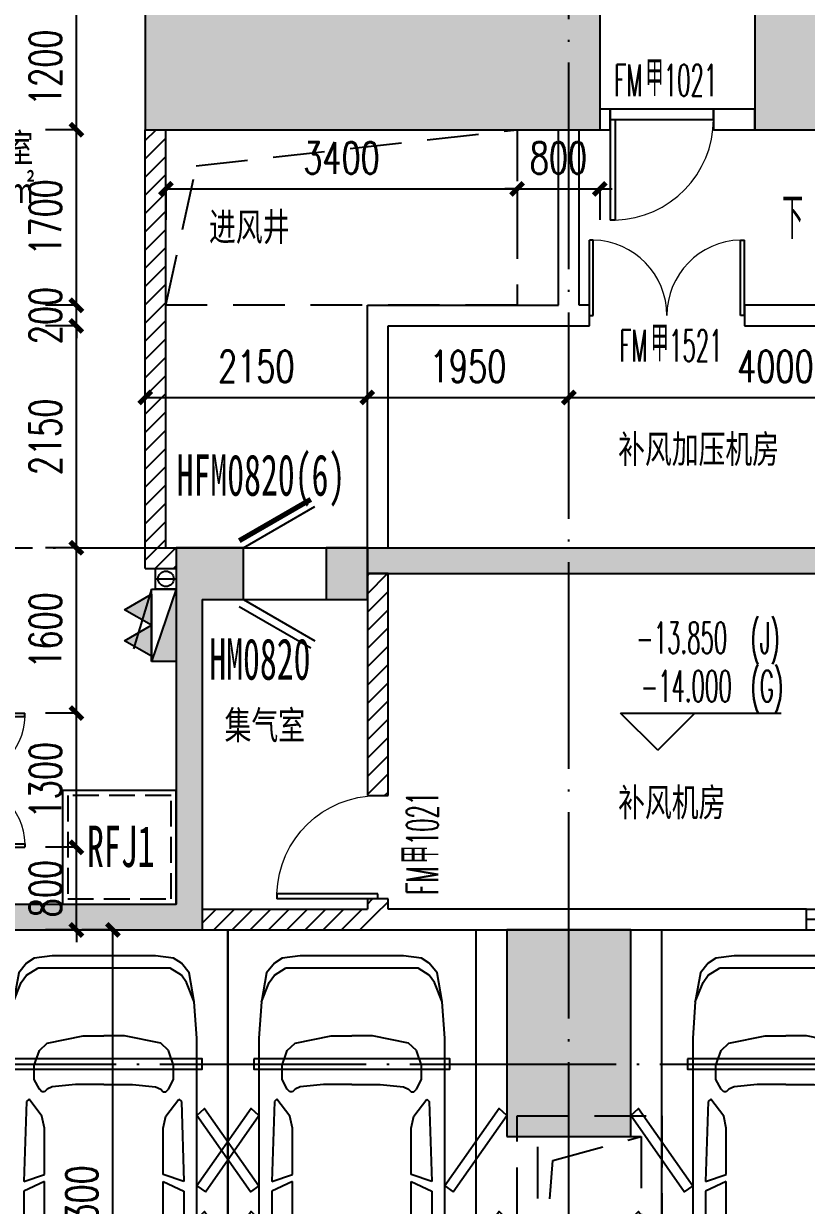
# Model space of a CAD drawing. Header units: millimetres. Extents: x 12325263 to 13848842, y -1463133 to 573208.
# Drawn here: x 12566120 to 12573697, y -1387255 to -1375810 of the extents above; entities that cross this region are included whole.
import ezdxf

# ---------------------------------------------------------------- set-up
doc = ezdxf.new("R2010")
doc.units = ezdxf.units.MM
doc.header["$LTSCALE"] = 1000
for name, pattern in [('ACAD_ISO02W100', [15, 12, -3]), ('DASH', [0.35, 0.25, -0.1]), ('DASHED2', [0.375, 0.25, -0.125]), ('DOTE', [2.42, 2, -0.2, 0.02, -0.2]), ('地下室负三层平面图$0$-3F平面$0$$AUDIT_BAD_LTYPE2', [0])]:
    doc.linetypes.add(name, pattern=pattern)
for name, color, linetype in [('#s-灭火器', 20, 'Continuous'), ('A-ANNO-DIMS', 83, 'Continuous'), ('A-ANNO-ELEV', 3, 'Continuous'), ('A-ANNO-TEXT', 7, 'Continuous'), ('A-AXIS', 16, 'DOTE'), ('A-COLS', 6, 'Continuous'), ('A-WALL', 5, 'Continuous'), ('A-WALL-PATT', 8, 'Continuous'), ('A_WALL(防火墙)', 151, 'Continuous'), ('DOOR_FIRE', 1, 'Continuous'), ('DOOR_FIRE_TEXT', 7, 'Continuous'), ('EQUIP_消火栓', 7, 'Continuous'), ('PUB_DIM', 83, 'Continuous'), ('PUB_HATCH', 8, 'Continuous'), ('PUB_TEXT', 7, 'Continuous'), ('VPIPE-消防中', 3, 'Continuous'), ('人防墙', 6, 'Continuous'), ('人防门', 60, 'Continuous'), ('人防门编号', 73, 'Continuous'), ('人防集水井', 62, 'Continuous'), ('商业酒店共享车位', 53, 'Continuous'), ('投影线', 6, 'ACAD_ISO02W100'), ('水条件', 1, 'Continuous')]:
    doc.layers.add(name, color=color, linetype=linetype)
doc.styles.add('_TCH_DIM', font='SIMPLEX.shx', dxfattribs={"width": 0.7, "bigfont": 'GBCBIG.shx'})
doc.styles.add('_TCH_DIM_T3', font='SIMPLEX.shx', dxfattribs={"width": 0.705882, "bigfont": 'GBCBIG.shx'})
doc.styles.add('_TCH_WINDOW', font='SIMPLEX', dxfattribs={"width": 0.7, "height": 3.5, "bigfont": 'GBCBIG'})
doc.styles.add('TITXV', font='', dxfattribs={"width": 0.7})
doc.styles.add('标注宋体', font='', dxfattribs={"width": 0.6})
doc.styles.get('TITXV').set_extended_font_data('SimSun')
doc.styles.get('标注宋体').set_extended_font_data('NSimSun')
doc.dimstyles.new('_TCH_ARCH&&120', dxfattribs={"dimtxt": 306, "dimasz": 120, "dimexe": 300, "dimexo": 360, "dimgap": 147, "dimtad": 1, "dimdec": 0, "dimzin": 0, "dimdsep": 46, "dimtxsty": '_TCH_DIM_T3', "dimblk": 'ARCHTICK', "dimcen": 0.09, "dimclrt": 7, "dimazin": 2, "dimtfac": 1, "dimtdec": 0, "dimtix": 1, "dimtmove": 2, "dimatfit": 3, "dimfxl": 1, "dimfxlon": 1, "dimtolj": 1, "dimtzin": 0, "dimarcsym": 0})
pattern_1 = [(45, (0, 89.76), (-88.388383, 88.388383), [])]

# ---------------------------------------------------------------- blocks, each defined once
blk = doc.blocks.new('asdgafgfadagagfdhdagdgfasdgagRFJ1')
at = {"layer": '人防集水井'}
blk.add_lwpolyline([(-50, -1050), (1050, -1050), (1050, 50), (-50, 50)], close=True, dxfattribs=at)
at = {"layer": '人防集水井', "linetype": 'DASH'}
blk.add_lwpolyline([(0, -1000), (1000, -1000), (1000, 0), (0, 0)], close=True, dxfattribs=at)
at = {"layer": '人防集水井', "style": '标注宋体', "width": 0.6}
blk.add_text('RFJ1', height=400, dxfattribs=at).set_placement((186, -691))
blk = doc.blocks.new('asdgafgfadagagfdhdagdgfasdgagasdgdfgdsfh人防$DorLib2D$00000197')
at = {"color": 0}
for p, q in [((-0.5, 0.313), (0.366, 0.813)), ((-0.55, -0.399), (0.316, -0.899)), ((-0.5, -0.313), (0.366, -0.813))]:
    blk.add_line(p, q, dxfattribs=at)
at = {"color": 0, "const_width": 0.0625}
blk.add_lwpolyline([(-0.55, 0.399), (0.316, 0.899)], dxfattribs=at)
blk = doc.blocks.new('asdgafgf20230228-rf3')
at = {"layer": 'PUB_HATCH'}
for points in [[(24870, -21050), (25270, -21050), (25270, -20550), (24620, -20550)], [(24870, -21050), (24620, -20550), (24620, -24000), (24870, -24250)], [(26470, -20550), (26070, -20550), (26070, -21050), (26470, -21050)], [(26470, -20800), (34420, -20800), (34670, -20550), (26470, -20550)], [(19310, -24070), (19270, -24250), (24870, -24250), (24620, -24000), (19470, -24000)]]:
    blk.add_hatch(color=256, dxfattribs=at).paths.add_polyline_path(points)
at = {"layer": '人防墙'}
for p, q in [((25270, -20550), (24620, -20550)), ((24620, -20550), (24620, -24000)), ((25270, -21050), (25270, -20550)), ((26470, -20550), (26070, -20550)), ((26070, -20550), (26070, -21050)), ((26470, -21050), (26470, -20550)), ((26470, -20550), (34670, -20550)), ((26470, -20550), (26470, -20800)), ((26470, -20800), (34420, -20800)), ((24870, -21050), (25270, -21050)), ((24870, -21050), (24870, -24250)), ((26070, -21050), (26470, -21050)), ((19470, -24000), (24620, -24000)), ((19270, -24250), (24870, -24250))]:
    blk.add_line(p, q, dxfattribs=at)
at = {"layer": '人防门'}
for p, q in [((25270, -20550), (26070, -20550)), ((25270, -21050), (26070, -21050))]:
    blk.add_line(p, q, dxfattribs=at)
at = {"layer": '人防门', "xscale": 800, "yscale": 800, "zscale": 500, "rotation": 359.9999999542822}
blk.add_blockref('asdgafgfadagagfdhdagdgfasdgagasdgdfgdsfh人防$DorLib2D$00000197', (25670, -20800), dxfattribs=at)
at = {"layer": '人防集水井', "linetype": 'DASH', "rotation": 359.9995189825989}
blk.add_blockref('asdgafgfadagagfdhdagdgfasdgagRFJ1', (23570, -22950), dxfattribs=at)
at = {"layer": '人防门编号', "style": '标注宋体', "width": 0.6}
for s, p in [('HFM0820(6)', (24624, -20045)), ('HM0820', (24940, -21827))]:
    blk.add_text(s, height=400, dxfattribs=at).set_placement(p)
blk = doc.blocks.new('_FZH')
blk.add_lwpolyline([(-0.5, -0.5), (0.5, -0.5), (0.5, 0.5), (-0.5, 0.5)], close=True)
at = {"layer": 'PUB_HATCH'}
blk.add_solid([(-0.5, -0.5), (0.5, -0.5), (-0.5, 0.5), (0.5, 0.5)], dxfattribs=at)
blk = doc.blocks.new('asdgadfg')
at = {"layer": 'A-WALL-PATT'}
for points in [[(-37000, 14000), (-37000, 9050), (-35800, 10250), (-35800, 14000)], [(-33000, 12600), (-33000, 10250), (-32600, 9050), (-32600, 12600)], [(-35800, 10250), (-37000, 9050), (-32600, 9050), (-33000, 10250)], [(-31100, 9050), (-28900, 9050), (-30100, 10250), (-31100, 10250)]]:
    blk.add_hatch(color=256, dxfattribs=at).paths.add_polyline_path(points)
at = {"layer": 'A-WALL'}
for p, q in [((-37000, 14000), (-37000, 9050)), ((-32600, 12600), (-32600, 9050)), ((-31100, 10250), (-31100, 9050)), ((-37000, 9050), (-32600, 9050)), ((-31100, 9050), (-28900, 9050))]:
    blk.add_line(p, q, dxfattribs=at)
at = {"layer": 'A-COLS', "xscale": 1200, "yscale": 2000, "zscale": 2000}
blk.add_blockref('_FZH', (-32900, 300), dxfattribs=at)
blk = doc.blocks.new('asdfsfsdf')
at = {"color": 253, "linetype": '地下室负三层平面图$0$-3F平面$0$$AUDIT_BAD_LTYPE2', "transparency": 33554559, "extrusion": (0.000447791, 3.52996e-16, 1)}
for p, q in [((-169, -110, 0), (-500, -141, 0)), ((169, -110, 0), (-169, -110, 0)), ((169, -110, 0), (500, -141, 0)), ((-725, -212, 0), (-825, -329, 0)), ((-500, -141, 0), (-725, -212, 0)), ((500, -141, 0), (725, -212, 0)), ((725, -212, 0), (825, -329, 0)), ((-825, -329, 0), (-875, -447, 0)), ((-350, -259, 0), (-575, -1318, 0)), ((350, -259, 0), (575, -1318, 0)), ((825, -329, 0), (875, -447, 0)), ((-275, -1365, 0), (-575, -1412, 0)), ((0, -1341), (-275, -1365, 0)), ((0, -1341), (275, -1365, 0)), ((275, -1365, 0), (575, -1412, 0)), ((-675, -1459, 0), (-750, -1553, 0)), ((-575, -1412, 0), (-675, -1459, 0)), ((575, -1412, 0), (675, -1459, 0)), ((675, -1459, 0), (750, -1553, 0)), ((-750, -1553, 0), (-525, -1953, 0)), ((750, -1553, 0), (525, -1953, 0)), ((-775, -2518, 0), (-775, -1671, 0)), ((-775, -1671, 0), (-575, -2024, 0)), ((775, -1671, 0), (575, -2024, 0)), ((775, -2518, 0), (775, -1671, 0)), ((-525, -1953, 0), (-425, -1906, 0)), ((-425, -1906, 0), (-275, -1882, 0)), ((-275, -1882, 0), (0, -1859)), ((275, -1882, 0), (0, -1859)), ((425, -1906, 0), (275, -1882, 0)), ((525, -1953, 0), (425, -1906, 0)), ((-575, -2024, 0), (-575, -2612, 0)), ((575, -2024, 0), (575, -2612, 0)), ((-575, -2612, 0), (-775, -2518, 0)), ((575, -2612, 0), (775, -2518, 0)), ((-775, -2612, 0), (-575, -2682, 0)), ((-750, -3388, 0), (-775, -2612, 0)), ((775, -2612, 0), (575, -2682, 0)), ((750, -3388, 0), (775, -2612, 0)), ((-575, -2682, 0), (-575, -3129, 0)), ((575, -2682, 0), (575, -3129, 0)), ((-575, -3129, 0), (-600, -3247, 0)), ((575, -3129, 0), (600, -3247, 0)), ((-600, -3247, 0), (-725, -3412, 0)), ((600, -3247, 0), (725, -3412, 0)), ((-725, -3412, 0), (-750, -3388, 0)), ((725, -3412, 0), (750, -3388, 0)), ((-625, -3506, 0), (-675, -3600, 0)), ((-600, -3482, 0), (-625, -3506, 0)), ((-575, -3482, 0), (-600, -3482, 0)), ((-550, -3506, 0), (-575, -3482, 0)), ((-500, -3529, 0), (-550, -3506, 0)), ((-275, -3553, 0), (-500, -3529, 0)), ((275, -3553, 0), (500, -3529, 0)), ((500, -3529, 0), (550, -3506, 0)), ((550, -3506, 0), (575, -3482, 0)), ((575, -3482, 0), (600, -3482, 0)), ((600, -3482, 0), (625, -3506, 0)), ((625, -3506, 0), (675, -3600, 0)), ((-675, -3600, 0), (-675, -3741, 0)), ((0, -3553), (-275, -3553, 0)), ((0, -3553), (275, -3553, 0)), ((675, -3600, 0), (675, -3741, 0)), ((-675, -3741, 0), (-625, -3882, 0)), ((675, -3741, 0), (625, -3882, 0)), ((-625, -3882, 0), (-550, -3953, 0)), ((625, -3882, 0), (550, -3953, 0)), ((-550, -3953, 0), (-200, -4024, 0)), ((550, -3953, 0), (200, -4024, 0)), ((-200, -4024, 0), (0, -4024)), ((200, -4024, 0), (0, -4024)), ((-875, -4353, 0), (-800, -4541, 0)), ((875, -4353, 0), (800, -4541, 0)), ((-800, -4541, 0), (-750, -4612, 0)), ((800, -4541, 0), (750, -4612, 0)), ((-750, -4612, 0), (-641, -4680, 0)), ((641, -4680, 0), (-641, -4680, 0)), ((750, -4612, 0), (641, -4680, 0))]:
    blk.add_line(p, q, dxfattribs=at)
for points in [[(-475, -24), (-150, 0), (150, 0), (475, -24), (725, -94), (800, -141), (875, -259), (900, -824), (900, -4000), (875, -4353), (825, -4635), (750, -4729), (675, -4776), (500, -4800), (-500, -4800), (-675, -4776), (-750, -4729), (-825, -4635), (-875, -4353), (-900, -4000), (-900, -824), (-875, -259), (-800, -141), (-725, -94)], [(-982, -1513), (-1500, -2253), (-1425, -2321), (-900, -1571)]]:
    blk.add_lwpolyline(points, close=True, dxfattribs=at)
at = {"color": 253, "linetype": '地下室负三层平面图$0$-3F平面$0$$AUDIT_BAD_LTYPE2', "transparency": 33554559, "extrusion": (0.000447791, 3.52996e-16, 1), "elevation": 0}
for points in [[(982, -1513), (1500, -2253), (1425, -2321), (900, -1571)], [(-900, -2571), (-982, -2513), (-1500, -3253), (-1425, -3321)], [(982, -2513), (1500, -3253), (1425, -3321), (900, -2571)]]:
    blk.add_lwpolyline(points, close=True, dxfattribs=at)
blk = doc.blocks.new('A$C06465456')
for points in [[(0, 5300), (2400, 5300), (2400, 0), (0, 0)], [(250, 4050), (250, 3950), (2150, 3950), (2150, 4050)]]:
    blk.add_lwpolyline(points, close=True)
at = {"xscale": -1, "rotation": 180}
blk.add_blockref('asdfsfsdf', (1200, 250), dxfattribs=at)
blk = doc.blocks.new('管位')
at = {"layer": '水条件'}
blk.add_line((12573126, 675360), (12573126, 675160), dxfattribs=at)
blk.add_lwpolyline([(12573026, 675360), (12573226, 675360), (12573226, 675160), (12573026, 675160)], close=True, dxfattribs=at)
blk = doc.blocks.new('灭火器')
at = {"layer": '#s-灭火器', "ltscale": 1000}
for points in [[(292444, 59707), (292144, 59707), (292294, 59447)], [(292744, 59707), (292444, 59707), (292594, 59447)]]:
    blk.add_hatch(color=256, dxfattribs=at).paths.add_polyline_path(points)
for points in [[(292294, 59447), (292444, 59707), (292144, 59707)], [(292594, 59447), (292744, 59707), (292444, 59707)]]:
    blk.add_lwpolyline(points, close=True, dxfattribs=at)
blk = doc.blocks.new('$TWTSYS$00000508')
for p, q in [((-0.5, 0.5), (0.324, 1.224)), ((-0.5, 0.5), (-0.5, -0.5)), ((-0.5, -0.5), (0.5, 0.5)), ((0.5, 0.5), (-0.5, 0.5)), ((0.5, -0.5), (0.5, 0.5)), ((-0.5, -0.5), (0.5, -0.5))]:
    blk.add_line(p, q)
blk.add_solid([(0.5, -0.5), (0.5, 0.5), (-0.5, -0.5)])
blk = doc.blocks.new('消火栓')
at = {"layer": '#s-灭火器', "rotation": 180.0000000000001}
blk.add_blockref('灭火器', (12864422, 734932), dxfattribs=at)
at = {"layer": 'EQUIP_消火栓', "xscale": 700, "yscale": 240, "zscale": 700}
blk.add_blockref('$TWTSYS$00000508', (12571978, 675105), dxfattribs=at)
blk = doc.blocks.new('asdfsadfasdfsa')
at = {"layer": 'VPIPE-消防中'}
blk.add_circle((9300, -25750), 75, dxfattribs=at)
at = {"xscale": -1, "rotation": 90}
blk.add_blockref('消火栓', (684385, 12545778), dxfattribs=at)
at = {"layer": '水条件', "rotation": 90}
blk.add_blockref('管位', (684560, -12598876), dxfattribs=at)
blk = doc.blocks.new('agadgsgh')
at = {"layer": '投影线', "linetype": 'DASHED2', "ltscale": 2}
for points in [[(-3400, -84100), (-2000, -84100), (-2000, -86600), (-3400, -86600)], [(-3200, -84300), (-2200, -84300), (-2200, -86400), (-3200, -86400)]]:
    blk.add_lwpolyline(points, close=True, dxfattribs=at)
blk.add_lwpolyline([(-3200, -86400), (-3053, -84533), (-2200, -84300)], dxfattribs=at)
blk = doc.blocks.new('qlzw')
at = {"layer": 'A-AXIS'}
for p, q in [((12437966.8, 979489.8), (12437966.8, 1082089.8)), ((12411416.8, 1000989.8), (12486866.8, 1000989.8)), ((12404966.8, 995989.8), (12486866.8, 995989.8))]:
    blk.add_line(p, q, dxfattribs=at)
blk = doc.blocks.new('_ArchTick')
at = {"color": 0, "linetype": 'ByBlock', "const_width": 0.4}
blk.add_lwpolyline([(-0.5, -0.5), (0.5, 0.5)], dxfattribs=at)
blk = doc.blocks.new('*D3301')
at = {"layer": 'A-ANNO-DIMS', "color": 0, "lineweight": -2, "transparency": 16777216}
for p, q in [((12567497, -1377409), (12567497, -1377710)), ((12567497, -1377410), (12570897, -1377410)), ((12570897, -1377409), (12570897, -1377710))]:
    blk.add_line(p, q, dxfattribs=at)
at = {"layer": 'Defpoints', "color": 0, "transparency": 16777216}
for p in [(12567497, -1376837), (12570897, -1376837), (12570897, -1377410)]:
    blk.add_point(p, dxfattribs=at)
at = {"layer": 'A-ANNO-DIMS', "color": 0, "lineweight": -2, "transparency": 16777216, "xscale": 120, "yscale": 120, "zscale": 120, "rotation": 180}
blk.add_blockref('_ArchTick', (12567497, -1377410), dxfattribs=at)
at = {"layer": 'A-ANNO-DIMS', "color": 0, "lineweight": -2, "transparency": 16777216, "xscale": 120, "yscale": 120, "zscale": 120}
blk.add_blockref('_ArchTick', (12570897, -1377410), dxfattribs=at)
at = {"layer": 'A-ANNO-DIMS', "color": 7, "transparency": 16777216, "insert": (12569197, -1377110), "char_height": 306, "attachment_point": 5, "style": '_TCH_DIM_T3'}
blk.add_mtext('\\A1;3400', dxfattribs=at)
blk = doc.blocks.new('*D3302')
at = {"layer": 'A-ANNO-DIMS', "color": 0, "lineweight": -2, "transparency": 16777216}
for p, q in [((12570897, -1377410), (12570777, -1377410)), ((12570897, -1377409), (12570897, -1377710)), ((12570897, -1377410), (12571697, -1377410)), ((12571697, -1377409), (12571697, -1377710)), ((12571697, -1377410), (12571817, -1377410))]:
    blk.add_line(p, q, dxfattribs=at)
at = {"layer": 'Defpoints', "color": 0, "transparency": 16777216}
for p in [(12570897, -1376837), (12571697, -1376837), (12571697, -1377410)]:
    blk.add_point(p, dxfattribs=at)
at = {"layer": 'A-ANNO-DIMS', "color": 0, "lineweight": -2, "transparency": 16777216, "xscale": 120, "yscale": 120, "zscale": 120}
blk.add_blockref('_ArchTick', (12570897, -1377410), dxfattribs=at)
at = {"layer": 'A-ANNO-DIMS', "color": 0, "lineweight": -2, "transparency": 16777216, "xscale": 120, "yscale": 120, "zscale": 120, "rotation": 180}
blk.add_blockref('_ArchTick', (12571697, -1377410), dxfattribs=at)
at = {"layer": 'A-ANNO-DIMS', "color": 7, "transparency": 16777216, "insert": (12571297, -1377110), "char_height": 306, "attachment_point": 5, "style": '_TCH_DIM_T3'}
blk.add_mtext('\\A1;800', dxfattribs=at)
blk = doc.blocks.new('*D3555')
at = {"layer": 'Defpoints', "color": 0, "transparency": 16777216}
for p in [(12566630, -1375637), (12567297, -1375637), (12567297, -1376837)]:
    blk.add_point(p, dxfattribs=at)
at = {"layer": 'PUB_DIM', "color": 0, "lineweight": -2, "transparency": 16777216}
for p, q in [((12566631, -1375637), (12566330, -1375637)), ((12566630, -1376837), (12566630, -1375637)), ((12566631, -1376837), (12566330, -1376837))]:
    blk.add_line(p, q, dxfattribs=at)
at = {"layer": 'PUB_DIM', "color": 0, "lineweight": -2, "transparency": 16777216, "xscale": 120, "yscale": 120, "zscale": 120}
for p, rotation in [((12566630, -1375637), 89.99966621027232), ((12566630, -1376837), 269.9996662102723)]:
    blk.add_blockref('_ArchTick', p, dxfattribs=dict(at, rotation=rotation))
at = {"layer": 'PUB_DIM', "color": 7, "transparency": 16777216, "insert": (12566330, -1376237), "char_height": 306, "attachment_point": 5, "rotation": 89.9997, "style": '_TCH_DIM_T3'}
blk.add_mtext('\\A1;1200', dxfattribs=at)
blk = doc.blocks.new('*D3556')
at = {"layer": 'Defpoints', "color": 0, "transparency": 16777216}
for p in [(12566630, -1376837), (12567297, -1376837), (12567297, -1378537)]:
    blk.add_point(p, dxfattribs=at)
at = {"layer": 'PUB_DIM', "color": 0, "lineweight": -2, "transparency": 16777216}
for p, q in [((12566631, -1376837), (12566330, -1376837)), ((12566630, -1378537), (12566630, -1376837)), ((12566631, -1378537), (12566330, -1378537))]:
    blk.add_line(p, q, dxfattribs=at)
at = {"layer": 'PUB_DIM', "color": 0, "lineweight": -2, "transparency": 16777216, "xscale": 120, "yscale": 120, "zscale": 120}
for p, rotation in [((12566630, -1376837), 89.99966621031592), ((12566630, -1378537), 269.9996662103159)]:
    blk.add_blockref('_ArchTick', p, dxfattribs=dict(at, rotation=rotation))
at = {"layer": 'PUB_DIM', "color": 7, "transparency": 16777216, "insert": (12566330, -1377687), "char_height": 306, "attachment_point": 5, "rotation": 89.9997, "style": '_TCH_DIM_T3'}
blk.add_mtext('\\A1;1700', dxfattribs=at)
blk = doc.blocks.new('*D3557')
at = {"layer": 'Defpoints', "color": 0, "transparency": 16777216}
for p in [(12566630, -1378537), (12567297, -1378537), (12567297, -1378737)]:
    blk.add_point(p, dxfattribs=at)
at = {"layer": 'PUB_DIM', "color": 0, "lineweight": -2, "transparency": 16777216}
for p, q in [((12566630, -1378537), (12566630, -1378417)), ((12566631, -1378537), (12566330, -1378537)), ((12566630, -1378737), (12566630, -1378537)), ((12566631, -1378737), (12566330, -1378737)), ((12566630, -1378737), (12566630, -1378857))]:
    blk.add_line(p, q, dxfattribs=at)
at = {"layer": 'PUB_DIM', "color": 0, "lineweight": -2, "transparency": 16777216, "xscale": 120, "yscale": 120, "zscale": 120}
for p, rotation in [((12566630, -1378537), 269.999666210256), ((12566630, -1378737), 89.99966621025608)]:
    blk.add_blockref('_ArchTick', p, dxfattribs=dict(at, rotation=rotation))
at = {"layer": 'PUB_DIM', "color": 7, "transparency": 16777216, "insert": (12566330, -1378637), "char_height": 306, "attachment_point": 5, "rotation": 89.9997, "style": '_TCH_DIM_T3'}
blk.add_mtext('\\A1;200', dxfattribs=at)
blk = doc.blocks.new('*D3558')
at = {"layer": 'Defpoints', "color": 0, "transparency": 16777216}
for p in [(12566630, -1378737), (12567297, -1378737), (12567297, -1380887)]:
    blk.add_point(p, dxfattribs=at)
at = {"layer": 'PUB_DIM', "color": 0, "lineweight": -2, "transparency": 16777216}
for p, q in [((12566631, -1378737), (12566330, -1378737)), ((12566630, -1380887), (12566630, -1378737)), ((12566631, -1380887), (12566330, -1380887))]:
    blk.add_line(p, q, dxfattribs=at)
at = {"layer": 'PUB_DIM', "color": 0, "lineweight": -2, "transparency": 16777216, "xscale": 120, "yscale": 120, "zscale": 120}
for p, rotation in [((12566630, -1378737), 89.99966621025978), ((12566630, -1380887), 269.9996662102598)]:
    blk.add_blockref('_ArchTick', p, dxfattribs=dict(at, rotation=rotation))
at = {"layer": 'PUB_DIM', "color": 7, "transparency": 16777216, "insert": (12566330, -1379812), "char_height": 306, "attachment_point": 5, "rotation": 89.9997, "style": '_TCH_DIM_T3'}
blk.add_mtext('\\A1;2150', dxfattribs=at)
blk = doc.blocks.new('*D3559')
at = {"layer": 'Defpoints', "color": 0, "transparency": 16777216}
for p in [(12566630, -1380887), (12567297, -1380887), (12567297, -1382487)]:
    blk.add_point(p, dxfattribs=at)
at = {"layer": 'PUB_DIM', "color": 0, "lineweight": -2, "transparency": 16777216}
for p, q in [((12566631, -1380887), (12566330, -1380887)), ((12566630, -1382487), (12566630, -1380887)), ((12566631, -1382487), (12566330, -1382487))]:
    blk.add_line(p, q, dxfattribs=at)
at = {"layer": 'PUB_DIM', "color": 0, "lineweight": -2, "transparency": 16777216, "xscale": 120, "yscale": 120, "zscale": 120}
for p, rotation in [((12566630, -1380887), 89.99966621031558), ((12566630, -1382487), 269.9996662103156)]:
    blk.add_blockref('_ArchTick', p, dxfattribs=dict(at, rotation=rotation))
at = {"layer": 'PUB_DIM', "color": 7, "transparency": 16777216, "insert": (12566330, -1381687), "char_height": 306, "attachment_point": 5, "rotation": 89.9997, "style": '_TCH_DIM_T3'}
blk.add_mtext('\\A1;1600', dxfattribs=at)
blk = doc.blocks.new('*D3560')
at = {"layer": 'Defpoints', "color": 0, "transparency": 16777216}
for p in [(12566630, -1382487), (12567297, -1382487), (12567297, -1383787)]:
    blk.add_point(p, dxfattribs=at)
at = {"layer": 'PUB_DIM', "color": 0, "lineweight": -2, "transparency": 16777216}
for p, q in [((12566631, -1382487), (12566330, -1382487)), ((12566630, -1383787), (12566630, -1382487)), ((12566631, -1383787), (12566330, -1383787))]:
    blk.add_line(p, q, dxfattribs=at)
at = {"layer": 'PUB_DIM', "color": 0, "lineweight": -2, "transparency": 16777216, "xscale": 120, "yscale": 120, "zscale": 120}
for p, rotation in [((12566630, -1382487), 89.99966621029714), ((12566630, -1383787), 269.9996662102971)]:
    blk.add_blockref('_ArchTick', p, dxfattribs=dict(at, rotation=rotation))
at = {"layer": 'PUB_DIM', "color": 7, "transparency": 16777216, "insert": (12566330, -1383137), "char_height": 306, "attachment_point": 5, "rotation": 89.9997, "style": '_TCH_DIM_T3'}
blk.add_mtext('\\A1;1300', dxfattribs=at)
blk = doc.blocks.new('*D3561')
at = {"layer": 'Defpoints', "color": 0, "transparency": 16777216}
for p in [(12566630, -1383787), (12567297, -1383787), (12567297, -1384587)]:
    blk.add_point(p, dxfattribs=at)
at = {"layer": 'PUB_DIM', "color": 0, "lineweight": -2, "transparency": 16777216}
for p, q in [((12566630, -1383787), (12566630, -1383667)), ((12566631, -1383787), (12566330, -1383787)), ((12566630, -1384587), (12566630, -1383787)), ((12566631, -1384587), (12566330, -1384587)), ((12566630, -1384587), (12566630, -1384707))]:
    blk.add_line(p, q, dxfattribs=at)
at = {"layer": 'PUB_DIM', "color": 0, "lineweight": -2, "transparency": 16777216, "xscale": 120, "yscale": 120, "zscale": 120}
for p, rotation in [((12566630, -1383787), 269.9996662102393), ((12566630, -1384587), 89.9996662102393)]:
    blk.add_blockref('_ArchTick', p, dxfattribs=dict(at, rotation=rotation))
at = {"layer": 'PUB_DIM', "color": 7, "transparency": 16777216, "insert": (12566330, -1384187), "char_height": 306, "attachment_point": 5, "rotation": 89.9997, "style": '_TCH_DIM_T3'}
blk.add_mtext('\\A1;800', dxfattribs=at)
blk = doc.blocks.new('*D3562')
at = {"layer": 'Defpoints', "color": 0, "transparency": 16777216}
for p in [(12569447, -1379430), (12567297, -1380967), (12569447, -1380967)]:
    blk.add_point(p, dxfattribs=at)
at = {"layer": 'PUB_DIM', "color": 0, "lineweight": -2, "transparency": 16777216}
for p, q in [((12567297, -1379431), (12567297, -1379130)), ((12569447, -1379431), (12569447, -1379130)), ((12567297, -1379430), (12569447, -1379430))]:
    blk.add_line(p, q, dxfattribs=at)
at = {"layer": 'PUB_DIM', "color": 0, "lineweight": -2, "transparency": 16777216, "xscale": 120, "yscale": 120, "zscale": 120, "rotation": 180}
blk.add_blockref('_ArchTick', (12567297, -1379430), dxfattribs=at)
at = {"layer": 'PUB_DIM', "color": 0, "lineweight": -2, "transparency": 16777216, "xscale": 120, "yscale": 120, "zscale": 120}
blk.add_blockref('_ArchTick', (12569447, -1379430), dxfattribs=at)
at = {"layer": 'PUB_DIM', "color": 7, "transparency": 16777216, "insert": (12568372, -1379130), "char_height": 306, "attachment_point": 5, "style": '_TCH_DIM_T3'}
blk.add_mtext('\\A1;2150', dxfattribs=at)
blk = doc.blocks.new('*D3563')
at = {"layer": 'Defpoints', "color": 0, "transparency": 16777216}
for p in [(12571397, -1379430), (12569447, -1380967), (12571397, -1380967)]:
    blk.add_point(p, dxfattribs=at)
at = {"layer": 'PUB_DIM', "color": 0, "lineweight": -2, "transparency": 16777216}
for p, q in [((12569447, -1379431), (12569447, -1379130)), ((12571397, -1379431), (12571397, -1379130)), ((12569447, -1379430), (12571397, -1379430))]:
    blk.add_line(p, q, dxfattribs=at)
at = {"layer": 'PUB_DIM', "color": 0, "lineweight": -2, "transparency": 16777216, "xscale": 120, "yscale": 120, "zscale": 120, "rotation": 180}
blk.add_blockref('_ArchTick', (12569447, -1379430), dxfattribs=at)
at = {"layer": 'PUB_DIM', "color": 0, "lineweight": -2, "transparency": 16777216, "xscale": 120, "yscale": 120, "zscale": 120}
blk.add_blockref('_ArchTick', (12571397, -1379430), dxfattribs=at)
at = {"layer": 'PUB_DIM', "color": 7, "transparency": 16777216, "insert": (12570422, -1379130), "char_height": 306, "attachment_point": 5, "style": '_TCH_DIM_T3'}
blk.add_mtext('\\A1;1950', dxfattribs=at)
blk = doc.blocks.new('*D3564')
at = {"layer": 'Defpoints', "color": 0, "transparency": 16777216}
for p in [(12575397, -1379430), (12571397, -1380967), (12575397, -1380967)]:
    blk.add_point(p, dxfattribs=at)
at = {"layer": 'PUB_DIM', "color": 0, "lineweight": -2, "transparency": 16777216}
for p, q in [((12571397, -1379431), (12571397, -1379130)), ((12575397, -1379431), (12575397, -1379130)), ((12571397, -1379430), (12575397, -1379430))]:
    blk.add_line(p, q, dxfattribs=at)
at = {"layer": 'PUB_DIM', "color": 0, "lineweight": -2, "transparency": 16777216, "xscale": 120, "yscale": 120, "zscale": 120, "rotation": 180}
blk.add_blockref('_ArchTick', (12571397, -1379430), dxfattribs=at)
at = {"layer": 'PUB_DIM', "color": 0, "lineweight": -2, "transparency": 16777216, "xscale": 120, "yscale": 120, "zscale": 120}
blk.add_blockref('_ArchTick', (12575397, -1379430), dxfattribs=at)
at = {"layer": 'PUB_DIM', "color": 7, "transparency": 16777216, "insert": (12573397, -1379130), "char_height": 306, "attachment_point": 5, "style": '_TCH_DIM_T3'}
blk.add_mtext('\\A1;4000', dxfattribs=at)
blk = doc.blocks.new('*D3714')
at = {"layer": 'A-ANNO-DIMS', "color": 0, "lineweight": -2, "transparency": 16777216}
for p, q in [((12566984, -1384587), (12566683, -1384587)), ((12566983, -1389887), (12566983, -1384587)), ((12566984, -1389887), (12566683, -1389887))]:
    blk.add_line(p, q, dxfattribs=at)
at = {"layer": 'Defpoints', "color": 0, "transparency": 16777216}
for p in [(12566983, -1384587), (12567850, -1384587), (12567850, -1389887)]:
    blk.add_point(p, dxfattribs=at)
at = {"layer": 'A-ANNO-DIMS', "color": 0, "lineweight": -2, "transparency": 16777216, "xscale": 120, "yscale": 120, "zscale": 120}
for p, rotation in [((12566983, -1384587), 90), ((12566983, -1389887), 270)]:
    blk.add_blockref('_ArchTick', p, dxfattribs=dict(at, rotation=rotation))
at = {"layer": 'A-ANNO-DIMS', "color": 7, "transparency": 16777216, "insert": (12566683, -1387237), "char_height": 306, "attachment_point": 5, "rotation": 90, "style": '_TCH_DIM_T3'}
blk.add_mtext('\\A1;5300', dxfattribs=at)
blk = doc.blocks.new('$DorLib2D$00000002')
for p, q in [((-0.5, 0), (-0.5, 0.4875)), ((-0.475, 0.4875), (-0.5, 0.4875)), ((-0.475, 0), (-0.475, 0.4875)), ((0.475, 0), (0.475, 0.4875)), ((0.475, 0.4875), (0.5, 0.4875)), ((0.5, 0), (0.5, 0.4875)), ((-0.5, 0), (-0.475, 0)), ((0.5, 0), (0.475, 0))]:
    blk.add_line(p, q)
at = {"lineweight": 13}
for centre, start, end in [((-0.4875, 0), 0, 88.53072), ((0.4875, 0), 91.46928, 180)]:
    blk.add_arc(centre, 0.4875, start, end, dxfattribs=at)
blk = doc.blocks.new('$DorLib2D$00000001')
for p, q in [((0.45, 0.975), (0.5, 0.975)), ((0.45, 0), (0.45, 0.975)), ((0.5, 0), (0.5, 0.975)), ((0.5, 0), (0.45, 0))]:
    blk.add_line(p, q)
at = {"lineweight": 13}
blk.add_arc((0.475, 0), 0.975, 91.4693, 180, dxfattribs=at)

msp = doc.modelspace()

# ---------------------------------------------------------------- hatches: boundary and pattern name
at = {"layer": 'A-WALL-PATT'}
h = msp.add_hatch(dxfattribs=at)
h.set_pattern_fill('ANSI37', color=252, scale=400)
h.set_pattern_definition([(45, (0, 0), (-449.012806, 449.012806), []), (135, (0, 0), (-449.012806, -449.012806), [])])
h.paths.add_polyline_path([(12504241.6, -1283958), (12637591.6, -1283958), (12637591.6, -1405608), (12504241.6, -1405608)])
h.paths.add_polyline_path([(12536667.4, -1284257.5), (12508912.2, -1303721.7), (12510476.6, -1305952.6), (12510476.6, -1360683.5), (12523697, -1360697.5), (12523657.2, -1398386.8), (12613949.5, -1398386.7), (12628138.6, -1317575.9), (12611264, -1314613), (12574996.8, -1314613), (12574997.8, -1307236.8), (12568296.8, -1307236.8), (12568296.8, -1310085.9), (12554779.2, -1310084.1)], flags=16)
h = msp.add_hatch(dxfattribs=at)
h.set_pattern_fill('普通砖', color=256, scale=50, style=0)
h.set_pattern_definition(pattern_1)
h.paths.add_polyline_path([(12567296.8, -1381086.8), (12567496.8, -1380886.8), (12567496.8, -1376836.8), (12567296.8, -1376836.8)])
h = msp.add_hatch(dxfattribs=at)
h.set_pattern_fill('普通砖', color=256, scale=50, style=0)
h.set_pattern_definition(pattern_1)
h.paths.add_polyline_path([(12567496.8, -1380886.8), (12567296.8, -1381086.8), (12567596.8, -1381086.8), (12567596.8, -1380886.8)])
h = msp.add_hatch(dxfattribs=at)
h.set_pattern_fill('普通砖', color=256, scale=50, style=0)
h.set_pattern_definition(pattern_1)
h.paths.add_polyline_path([(12569446.8, -1381136.8), (12569446.8, -1383286.8), (12569646.8, -1383286.8), (12569646.8, -1381136.8)])
h = msp.add_hatch(dxfattribs=at)
h.set_pattern_fill('普通砖', color=256, scale=50, style=0)
h.set_pattern_definition(pattern_1)
h.paths.add_polyline_path([(12569646.8, -1384386.8), (12569646.8, -1384286.8), (12569446.8, -1384286.8), (12569446.8, -1384386.8), (12569546.8, -1384453.5)])
h = msp.add_hatch(dxfattribs=at)
h.set_pattern_fill('普通砖', color=256, scale=50, style=0)
h.set_pattern_definition(pattern_1)
h.paths.add_polyline_path([(12567846.8, -1384586.8), (12569546.8, -1384586.8), (12569546.8, -1384453.5), (12569446.8, -1384386.8), (12567846.8, -1384386.8)])

# ---------------------------------------------------------------- linework, layer by layer
at = {"layer": 'A-ANNO-ELEV'}
for p, q in [((12572257.4, -1382847.5), (12571897.4, -1382487.5)), ((12571897.4, -1382487.5), (12573452.6, -1382487.5)), ((12572257.4, -1382847.5), (12572617.4, -1382487.5))]:
    msp.add_line(p, q, dxfattribs=at)
at = {"layer": 'A-WALL'}
for p, q in [((12571796.8, -1376636.8), (12571696.8, -1376636.8)), ((12571696.8, -1376636.8), (12571696.8, -1376836.8)), ((12571796.8, -1376836.8), (12571796.8, -1376636.8)), ((12573196.8, -1376636.8), (12572796.8, -1376636.8)), ((12572796.8, -1376636.8), (12572796.8, -1376836.8)), ((12573196.8, -1376836.8), (12573196.8, -1376636.8)), ((12571296.8, -1378536.7), (12571296.8, -1376836.8)), ((12571296.8, -1376836.8), (12571496.8, -1376836.8)), ((12571496.8, -1378536.7), (12571496.8, -1376836.8)), ((12571696.8, -1376836.8), (12571796.8, -1376836.8)), ((12572796.8, -1376836.8), (12573196.8, -1376836.8)), ((12569446.8, -1380886.8), (12569446.8, -1378536.7)), ((12569446.8, -1378536.7), (12571296.8, -1378536.7)), ((12571596.8, -1378536.7), (12571496.8, -1378536.7)), ((12571596.8, -1378736.7), (12571596.8, -1378536.7)), ((12575396.8, -1378536.7), (12573096.8, -1378536.7)), ((12573096.8, -1378536.7), (12573096.8, -1378736.7)), ((12569646.8, -1380886.8), (12569646.8, -1378736.7)), ((12569646.8, -1378736.7), (12571396.8, -1378736.7)), ((12571396.8, -1378736.7), (12571596.8, -1378736.7)), ((12573096.8, -1378736.7), (12575196.8, -1378736.7)), ((12569446.8, -1380886.8), (12569646.8, -1380886.8)), ((12573696.8, -1384386.8), (12569646.8, -1384386.8)), ((12573696.8, -1384586.8), (12573696.8, -1384386.8)), ((12569546.8, -1384586.8), (12573696.8, -1384586.8))]:
    msp.add_line(p, q, dxfattribs=at)
at = {"layer": 'A_WALL(防火墙)'}
for p, q in [((12567296.8, -1381086.8), (12567296.8, -1376836.8)), ((12567296.8, -1376836.8), (12567496.8, -1376836.8)), ((12567496.8, -1380886.8), (12567496.8, -1376836.8)), ((12567496.8, -1380886.8), (12567596.8, -1380886.8)), ((12567596.8, -1380886.8), (12567596.8, -1381086.8)), ((12567296.8, -1381086.8), (12567596.8, -1381086.8)), ((12569446.8, -1381136.8), (12569446.8, -1383286.8)), ((12569646.8, -1381136.8), (12569446.8, -1381136.8)), ((12569646.8, -1383286.8), (12569646.8, -1381136.8)), ((12569446.8, -1383286.8), (12569646.8, -1383286.8)), ((12569646.8, -1384286.8), (12569446.8, -1384286.8)), ((12569446.8, -1384286.8), (12569446.8, -1384386.8)), ((12569646.8, -1384386.8), (12569646.8, -1384286.8)), ((12567846.8, -1384386.8), (12569446.8, -1384386.8)), ((12567846.8, -1384386.8), (12567846.8, -1384586.8)), ((12567846.8, -1384586.8), (12569546.8, -1384586.8))]:
    msp.add_line(p, q, dxfattribs=at)
at = {"layer": 'DOOR_FIRE'}
for points in [[(12572796.8, -1376636.8), (12571796.8, -1376636.8), (12571796.8, -1376736.8), (12572796.8, -1376736.8)], [(12573696.8, -1384386.8), (12575196.8, -1384386.8), (12575196.8, -1384486.8), (12573696.8, -1384486.8)]]:
    msp.add_lwpolyline(points, close=True, dxfattribs=at)
at = {"layer": '投影线', "linetype": 'DASHED2', "ltscale": 2, "elevation": 0}
msp.add_lwpolyline([(12567496.8, -1376836.8), (12570896.8, -1376836.8), (12570896.8, -1378536.7), (12567496.8, -1378536.7), (12567496.8, -1377559.6)], close=True, dxfattribs=at)
msp.add_lwpolyline([(12567496.8, -1378536.7), (12567790, -1377188.3), (12570896.8, -1376836.8)], dxfattribs=at)

# ---------------------------------------------------------------- block references
for name, p in [('asdgadfg', (12604296.8, -1385886.8)), ('asdfsadfasdfsa', (12558196.8, -1355436.8)), ('agadgsgh', (12574297.1, -1302286.9))]:
    msp.add_blockref(name, p)
at = {"layer": 'A_WALL(防火墙)'}
msp.add_blockref('qlzw', (133430, -2381876.5), dxfattribs=at)
at = {"layer": 'DOOR_FIRE', "xscale": -1000, "yscale": -1000, "zscale": 200}
msp.add_blockref('$DorLib2D$00000001', (12572296.8, -1376736.8), dxfattribs=at)
at = {"layer": 'DOOR_FIRE', "zscale": 200}
for name, p, xscale, yscale, rotation in [('$DorLib2D$00000002', (12572346.8, -1378636.7), 1500, 1500, 6.841146859751753e-12), ('$DorLib2D$00000002', (12565496.8, -1383136.7), 1300, -1300, 90), ('$DorLib2D$00000001', (12569546.8, -1383786.8), -1000, 1000, 90)]:
    msp.add_blockref(name, p, dxfattribs=dict(at, xscale=xscale, yscale=yscale, rotation=rotation))
at = {"layer": '人防墙'}
msp.add_blockref('asdgafgf20230228-rf3', (12542976.8, -1360336.8), dxfattribs=at)
at = {"layer": '商业酒店共享车位'}
for p in [(12565696.8, -1389886.8), (12568096.8, -1389886.8), (12572296.8, -1389886.8)]:
    msp.add_blockref('A$C06465456', p, dxfattribs=at)

# ---------------------------------------------------------------- texts
at = {"layer": 'A-ANNO-TEXT'}
for s, height, style, width, p in [('前室', 271.9, 'TITXV', 0.7, (12565694.2, -1377148.4)), ('㎡', 271.9, 'TITXV', 0.7, (12565966.4, -1377548.4)), ('进风井', 271.9, 'TITXV', 0.7, (12567914.3, -1377913.6)), ('补风加压机房', 271.9, 'TITXV', 0.7, (12571874.5, -1380065.7, 0)), ('(J)', 306, '_TCH_DIM', 0.494118, (12573156.6, -1381911.5)), ('-13.850', 306, '_TCH_DIM', 0.494118, (12572050.2, -1381911.5)), ('(G)', 306, '_TCH_DIM', 0.494118, (12573156.6, -1382379.5)), ('-14.000', 306, '_TCH_DIM', 0.494118, (12572093.4, -1382379.5)), ('集气室', 271.9, 'TITXV', 0.7, (12568064.8, -1382740.2, 0)), ('补风机房', 271.9, 'TITXV', 0.7, (12571874.5, -1383487.4, 0))]:
    msp.add_text(s, height=height, dxfattribs=dict(at, style=style, width=width)).set_placement(p)
at = {"layer": 'DOOR_FIRE_TEXT', "style": '_TCH_WINDOW'}
for s, height, width, p in [('甲', 347.2, 0.7, (12572139.9, -1376510.9)), ('FM', 306, 0.494118, (12571837.5, -1376510.9)), ('1021', 306, 0.494118, (12572316.9, -1376510.9)), ('FM', 306, 0.494118, (12571887.5, -1379080.9)), ('甲', 347.2, 0.7, (12572189.9, -1379080.9)), ('1521', 306, 0.494118, (12572366.9, -1379080.9))]:
    msp.add_text(s, height=height, dxfattribs=dict(at, width=width)).set_placement(p)
for s, height, width, p in [('1021', 306, 0.494118, (12570132.7, -1383766.7)), ('甲', 347.2, 0.7, (12570132.7, -1383943.7)), ('FM', 306, 0.494118, (12570132.7, -1384246.1))]:
    msp.add_text(s, height=height, rotation=90, dxfattribs=dict(at, width=width)).set_placement(p)
at = {"layer": 'PUB_TEXT', "style": '_TCH_DIM', "width": 0.7}
msp.add_text('下', height=405.1, dxfattribs=at).set_placement((12573461.3, -1377896.7))

# ---------------------------------------------------------------- dimensions: what is measured, and where the dimension line sits
at = {"layer": 'A-ANNO-DIMS'}
for p1, p2, distance, picture, middle in [((12567496.8, -1376836.8), (12570896.8, -1376836.8), -573.2, '*D3301', (12569196.8, -1377110)), ((12570896.8, -1376836.8), (12571696.8, -1376836.8), -573.2, '*D3302', (12571296.8, -1377110)), ((12567849.7, -1389886.8), (12567849.7, -1384586.8), 867, '*D3714', (12566682.7, -1387236.8))]:
    dim = msp.add_aligned_dim(p1=p1, p2=p2, distance=distance, dimstyle='_TCH_ARCH&&120', dxfattribs=at)
    dim.commit()
    dim.dimension.update_dxf_attribs({"geometry": picture, "text_midpoint": middle})
at = {"layer": 'PUB_DIM'}
for p1, p2, distance, picture, middle in [((12567296.7, -1376836.8), (12567296.7, -1375636.8), 666.8, '*D3555', (12566329.9, -1376236.8)), ((12567296.7, -1378536.7), (12567296.7, -1376836.8), 666.8, '*D3556', (12566329.9, -1377686.7)), ((12567296.7, -1378736.7), (12567296.7, -1378536.7), 666.8, '*D3557', (12566329.9, -1378636.7)), ((12567296.7, -1380886.8), (12567296.7, -1378736.7), 666.8, '*D3558', (12566329.9, -1379811.7)), ((12567296.8, -1380966.8), (12569446.8, -1380966.8), 1536.8, '*D3562', (12568371.8, -1379130)), ((12569446.8, -1380966.8), (12571396.8, -1380966.8), 1536.8, '*D3563', (12570421.8, -1379130)), ((12571396.8, -1380966.8), (12575396.8, -1380966.8), 1536.8, '*D3564', (12573396.8, -1379130)), ((12567296.6, -1382486.7), (12567296.7, -1380886.8), 666.8, '*D3559', (12566329.8, -1381686.7)), ((12567296.6, -1383786.7), (12567296.6, -1382486.7), 666.8, '*D3560', (12566329.8, -1383136.7)), ((12567296.6, -1384586.8), (12567296.6, -1383786.7), 666.8, '*D3561', (12566329.8, -1384186.7))]:
    dim = msp.add_aligned_dim(p1=p1, p2=p2, distance=distance, dimstyle='_TCH_ARCH&&120', dxfattribs=at)
    dim.commit()
    dim.dimension.update_dxf_attribs({"geometry": picture, "text_midpoint": middle})

doc.saveas('drawing.dxf')
